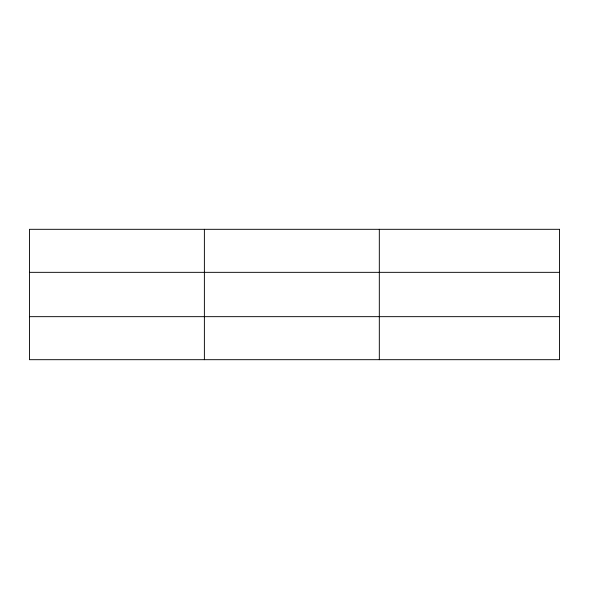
<?xml version="1.0" encoding="UTF-8"?>
<svg xmlns="http://www.w3.org/2000/svg" width="589" height="589" viewBox="0 0 589 589"><rect width="100%" height="100%" fill="white"/><g stroke="black" fill="none" stroke-linecap="round" stroke-linejoin="round"><path stroke-width="0.88" d="M204.383 229.312L204.383 359.688M379.316 229.312L379.316 359.688M29.45 272.339L559.55 272.339M29.45 316.661L559.55 316.661M559.55 229.312L559.55 359.688L29.45 359.688L29.45 229.312L559.55 229.312"/></g></svg>
